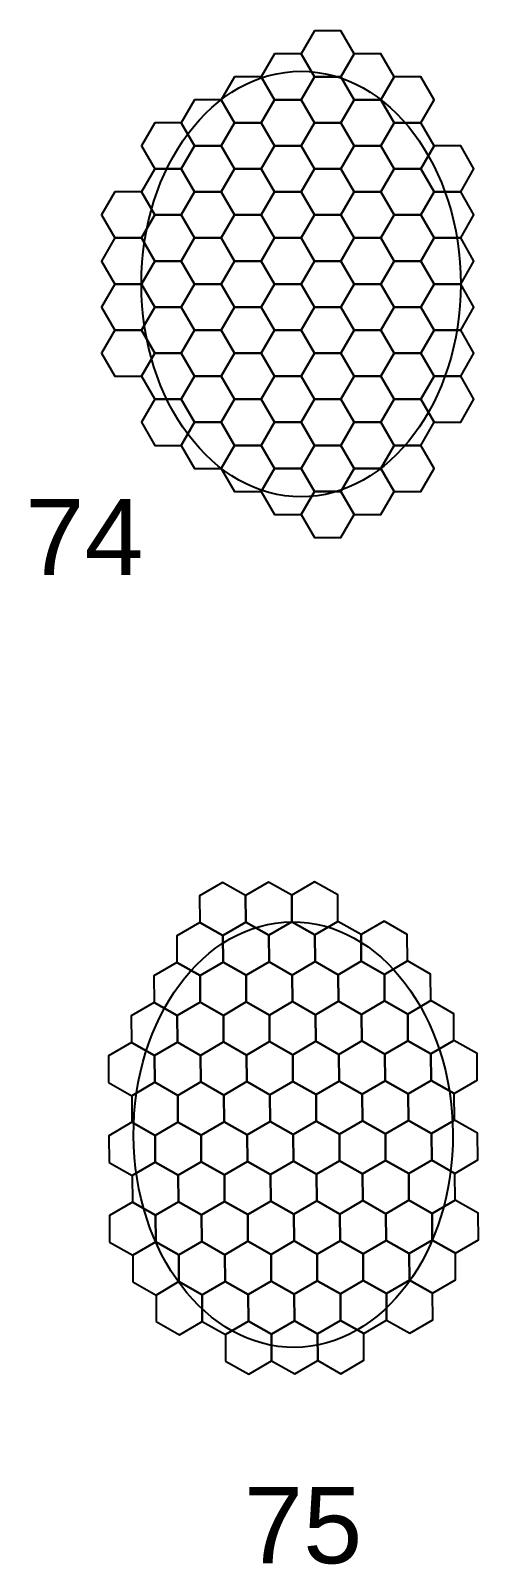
# Model space of a CAD drawing. Header units: millimetres. Extents: x 3015 to 4242, y 456 to 1532.
# Drawn here: x 3371.5 to 3413.6, y 1230.2 to 1374.3 of the extents above; entities that cross this region are included whole.
import ezdxf

# ---------------------------------------------------------------- set-up
doc = ezdxf.new("R2010")
doc.units = ezdxf.units.MM
doc.styles.get("Standard").update_dxf_attribs({"font": 'arial.ttf'})

msp = doc.modelspace()

# ---------------------------------------------------------------- linework, layer by layer
for points in [[(3398.19, 1374.31), (3396.94, 1372.15), (3398.19, 1369.98), (3400.69, 1369.98), (3401.94, 1372.15), (3400.69, 1374.31)], [(3394.44, 1372.15), (3393.19, 1369.98), (3394.44, 1367.82), (3396.94, 1367.82), (3398.19, 1369.98), (3396.94, 1372.15)], [(3401.94, 1372.15), (3400.69, 1369.98), (3401.94, 1367.82), (3404.44, 1367.82), (3405.69, 1369.98), (3404.44, 1372.15)], [(3390.69, 1369.98), (3389.44, 1367.82), (3390.69, 1365.65), (3393.19, 1365.65), (3394.44, 1367.82), (3393.19, 1369.98)], [(3398.19, 1369.98), (3396.94, 1367.82), (3398.19, 1365.65), (3400.69, 1365.65), (3401.94, 1367.82), (3400.69, 1369.98)], [(3405.69, 1369.98), (3404.44, 1367.82), (3405.69, 1365.65), (3408.19, 1365.65), (3409.44, 1367.82), (3408.19, 1369.98)], [(3386.94, 1367.82), (3385.69, 1365.65), (3386.94, 1363.49), (3389.44, 1363.49), (3390.69, 1365.65), (3389.44, 1367.82)], [(3394.44, 1367.82), (3393.19, 1365.65), (3394.44, 1363.49), (3396.94, 1363.49), (3398.19, 1365.65), (3396.94, 1367.82)], [(3401.94, 1367.82), (3400.69, 1365.65), (3401.94, 1363.49), (3404.44, 1363.49), (3405.69, 1365.65), (3404.44, 1367.82)], [(3383.19, 1365.65), (3381.94, 1363.49), (3383.19, 1361.32), (3385.69, 1361.32), (3386.94, 1363.49), (3385.69, 1365.65)], [(3390.69, 1365.65), (3389.44, 1363.49), (3390.69, 1361.32), (3393.19, 1361.32), (3394.44, 1363.49), (3393.19, 1365.65)], [(3398.19, 1365.65), (3396.94, 1363.49), (3398.19, 1361.32), (3400.69, 1361.32), (3401.94, 1363.49), (3400.69, 1365.65)], [(3405.69, 1365.65), (3404.44, 1363.49), (3405.69, 1361.32), (3408.19, 1361.32), (3409.44, 1363.49), (3408.19, 1365.65)], [(3386.94, 1363.49), (3385.69, 1361.32), (3386.94, 1359.16), (3389.44, 1359.16), (3390.69, 1361.32), (3389.44, 1363.49)], [(3394.44, 1363.49), (3393.19, 1361.32), (3394.44, 1359.16), (3396.94, 1359.16), (3398.19, 1361.32), (3396.94, 1363.49)], [(3401.94, 1363.49), (3400.69, 1361.32), (3401.94, 1359.16), (3404.44, 1359.16), (3405.69, 1361.32), (3404.44, 1363.49)], [(3409.44, 1363.49), (3408.19, 1361.32), (3409.44, 1359.16), (3411.94, 1359.16), (3413.19, 1361.32), (3411.94, 1363.49)], [(3383.19, 1361.32), (3381.94, 1359.16), (3383.19, 1356.99), (3385.69, 1356.99), (3386.94, 1359.16), (3385.69, 1361.32)], [(3390.69, 1361.32), (3389.44, 1359.16), (3390.69, 1356.99), (3393.19, 1356.99), (3394.44, 1359.16), (3393.19, 1361.32)], [(3398.19, 1361.32), (3396.94, 1359.16), (3398.19, 1356.99), (3400.69, 1356.99), (3401.94, 1359.16), (3400.69, 1361.32)], [(3405.69, 1361.32), (3404.44, 1359.16), (3405.69, 1356.99), (3408.19, 1356.99), (3409.44, 1359.16), (3408.19, 1361.32)], [(3379.44, 1359.16), (3378.19, 1356.99), (3379.44, 1354.83), (3381.94, 1354.83), (3383.19, 1356.99), (3381.94, 1359.16)], [(3386.94, 1359.16), (3385.69, 1356.99), (3386.94, 1354.83), (3389.44, 1354.83), (3390.69, 1356.99), (3389.44, 1359.16)], [(3394.44, 1359.16), (3393.19, 1356.99), (3394.44, 1354.83), (3396.94, 1354.83), (3398.19, 1356.99), (3396.94, 1359.16)], [(3401.94, 1359.16), (3400.69, 1356.99), (3401.94, 1354.83), (3404.44, 1354.83), (3405.69, 1356.99), (3404.44, 1359.16)], [(3409.44, 1359.16), (3408.19, 1356.99), (3409.44, 1354.83), (3411.94, 1354.83), (3413.19, 1356.99), (3411.94, 1359.16)], [(3383.19, 1356.99), (3381.94, 1354.83), (3383.19, 1352.66), (3385.69, 1352.66), (3386.94, 1354.83), (3385.69, 1356.99)], [(3390.69, 1356.99), (3389.44, 1354.83), (3390.69, 1352.66), (3393.19, 1352.66), (3394.44, 1354.83), (3393.19, 1356.99)], [(3398.19, 1356.99), (3396.94, 1354.83), (3398.19, 1352.66), (3400.69, 1352.66), (3401.94, 1354.83), (3400.69, 1356.99)], [(3405.69, 1356.99), (3404.44, 1354.83), (3405.69, 1352.66), (3408.19, 1352.66), (3409.44, 1354.83), (3408.19, 1356.99)], [(3379.44, 1354.83), (3378.19, 1352.66), (3379.44, 1350.5), (3381.94, 1350.5), (3383.19, 1352.66), (3381.94, 1354.83)], [(3386.94, 1354.83), (3385.69, 1352.66), (3386.94, 1350.5), (3389.44, 1350.5), (3390.69, 1352.66), (3389.44, 1354.83)], [(3394.44, 1354.83), (3393.19, 1352.66), (3394.44, 1350.5), (3396.94, 1350.5), (3398.19, 1352.66), (3396.94, 1354.83)], [(3401.94, 1354.83), (3400.69, 1352.66), (3401.94, 1350.5), (3404.44, 1350.5), (3405.69, 1352.66), (3404.44, 1354.83)], [(3409.44, 1354.83), (3408.19, 1352.66), (3409.44, 1350.5), (3411.94, 1350.5), (3413.19, 1352.66), (3411.94, 1354.83)], [(3383.19, 1352.66), (3381.94, 1350.5), (3383.19, 1348.33), (3385.69, 1348.33), (3386.94, 1350.5), (3385.69, 1352.66)], [(3390.69, 1352.66), (3389.44, 1350.5), (3390.69, 1348.33), (3393.19, 1348.33), (3394.44, 1350.5), (3393.19, 1352.66)], [(3398.19, 1352.66), (3396.94, 1350.5), (3398.19, 1348.33), (3400.69, 1348.33), (3401.94, 1350.5), (3400.69, 1352.66)], [(3405.69, 1352.66), (3404.44, 1350.5), (3405.69, 1348.33), (3408.19, 1348.33), (3409.44, 1350.5), (3408.19, 1352.66)], [(3379.44, 1350.5), (3378.19, 1348.33), (3379.44, 1346.17), (3381.94, 1346.17), (3383.19, 1348.33), (3381.94, 1350.5)], [(3386.94, 1350.5), (3385.69, 1348.33), (3386.94, 1346.17), (3389.44, 1346.17), (3390.69, 1348.33), (3389.44, 1350.5)], [(3394.44, 1350.5), (3393.19, 1348.33), (3394.44, 1346.17), (3396.94, 1346.17), (3398.19, 1348.33), (3396.94, 1350.5)], [(3401.94, 1350.5), (3400.69, 1348.33), (3401.94, 1346.17), (3404.44, 1346.17), (3405.69, 1348.33), (3404.44, 1350.5)], [(3409.44, 1350.5), (3408.19, 1348.33), (3409.44, 1346.17), (3411.94, 1346.17), (3413.19, 1348.33), (3411.94, 1350.5)], [(3383.19, 1348.33), (3381.94, 1346.17), (3383.19, 1344), (3385.69, 1344), (3386.94, 1346.17), (3385.69, 1348.33)], [(3390.69, 1348.33), (3389.44, 1346.17), (3390.69, 1344), (3393.19, 1344), (3394.44, 1346.17), (3393.19, 1348.33)], [(3398.19, 1348.33), (3396.94, 1346.17), (3398.19, 1344), (3400.69, 1344), (3401.94, 1346.17), (3400.69, 1348.33)], [(3405.69, 1348.33), (3404.44, 1346.17), (3405.69, 1344), (3408.19, 1344), (3409.44, 1346.17), (3408.19, 1348.33)], [(3379.44, 1346.17), (3378.19, 1344), (3379.44, 1341.84), (3381.94, 1341.84), (3383.19, 1344), (3381.94, 1346.17)], [(3386.94, 1346.17), (3385.69, 1344), (3386.94, 1341.84), (3389.44, 1341.84), (3390.69, 1344), (3389.44, 1346.17)], [(3394.44, 1346.17), (3393.19, 1344), (3394.44, 1341.84), (3396.94, 1341.84), (3398.19, 1344), (3396.94, 1346.17)], [(3401.94, 1346.17), (3400.69, 1344), (3401.94, 1341.84), (3404.44, 1341.84), (3405.69, 1344), (3404.44, 1346.17)], [(3409.44, 1346.17), (3408.19, 1344), (3409.44, 1341.84), (3411.94, 1341.84), (3413.19, 1344), (3411.94, 1346.17)], [(3383.19, 1344), (3381.94, 1341.84), (3383.19, 1339.67), (3385.69, 1339.67), (3386.94, 1341.84), (3385.69, 1344)], [(3390.69, 1344), (3389.44, 1341.84), (3390.69, 1339.67), (3393.19, 1339.67), (3394.44, 1341.84), (3393.19, 1344)], [(3398.19, 1344), (3396.94, 1341.84), (3398.19, 1339.67), (3400.69, 1339.67), (3401.94, 1341.84), (3400.69, 1344)], [(3405.69, 1344), (3404.44, 1341.84), (3405.69, 1339.67), (3408.19, 1339.67), (3409.44, 1341.84), (3408.19, 1344)], [(3386.94, 1341.84), (3385.69, 1339.67), (3386.94, 1337.51), (3389.44, 1337.51), (3390.69, 1339.67), (3389.44, 1341.84)], [(3394.44, 1341.84), (3393.19, 1339.67), (3394.44, 1337.51), (3396.94, 1337.51), (3398.19, 1339.67), (3396.94, 1341.84)], [(3401.94, 1341.84), (3400.69, 1339.67), (3401.94, 1337.51), (3404.44, 1337.51), (3405.69, 1339.67), (3404.44, 1341.84)], [(3409.44, 1341.84), (3408.19, 1339.67), (3409.44, 1337.51), (3411.94, 1337.51), (3413.19, 1339.67), (3411.94, 1341.84)], [(3383.19, 1339.67), (3381.94, 1337.51), (3383.19, 1335.34), (3385.69, 1335.34), (3386.94, 1337.51), (3385.69, 1339.67)], [(3390.69, 1339.67), (3389.44, 1337.51), (3390.69, 1335.34), (3393.19, 1335.34), (3394.44, 1337.51), (3393.19, 1339.67)], [(3398.19, 1339.67), (3396.94, 1337.51), (3398.19, 1335.34), (3400.69, 1335.34), (3401.94, 1337.51), (3400.69, 1339.67)], [(3405.69, 1339.67), (3404.44, 1337.51), (3405.69, 1335.34), (3408.19, 1335.34), (3409.44, 1337.51), (3408.19, 1339.67)], [(3386.94, 1337.51), (3385.69, 1335.34), (3386.94, 1333.18), (3389.44, 1333.18), (3390.69, 1335.34), (3389.44, 1337.51)], [(3394.44, 1337.51), (3393.19, 1335.34), (3394.44, 1333.18), (3396.94, 1333.18), (3398.19, 1335.34), (3396.94, 1337.51)], [(3401.94, 1337.51), (3400.69, 1335.34), (3401.94, 1333.18), (3404.44, 1333.18), (3405.69, 1335.34), (3404.44, 1337.51)], [(3390.69, 1335.34), (3389.44, 1333.18), (3390.69, 1331.01), (3393.19, 1331.01), (3394.44, 1333.18), (3393.19, 1335.34)], [(3398.19, 1335.34), (3396.94, 1333.18), (3398.19, 1331.01), (3400.69, 1331.01), (3401.94, 1333.18), (3400.69, 1335.34)], [(3405.69, 1335.34), (3404.44, 1333.18), (3405.69, 1331.01), (3408.19, 1331.01), (3409.44, 1333.18), (3408.19, 1335.34)], [(3394.44, 1333.18), (3393.19, 1331.01), (3394.44, 1328.85), (3396.94, 1328.85), (3398.19, 1331.01), (3396.94, 1333.18)], [(3401.94, 1333.18), (3400.69, 1331.01), (3401.94, 1328.85), (3404.44, 1328.85), (3405.69, 1331.01), (3404.44, 1333.18)], [(3398.19, 1331.01), (3396.94, 1328.85), (3398.19, 1326.68), (3400.69, 1326.68), (3401.94, 1328.85), (3400.69, 1331.01)], [(3387.42, 1290.51), (3389.59, 1289.27), (3391.75, 1290.54), (3391.73, 1293.04), (3389.56, 1294.27), (3387.4, 1293.01)], [(3391.75, 1290.54), (3393.92, 1289.3), (3396.08, 1290.56), (3396.06, 1293.06), (3393.89, 1294.3), (3391.73, 1293.04)], [(3396.08, 1290.56), (3398.25, 1289.33), (3400.41, 1290.59), (3400.39, 1293.09), (3398.22, 1294.33), (3396.06, 1293.06)], [(3385.28, 1286.74), (3387.45, 1285.51), (3389.61, 1286.77), (3389.59, 1289.27), (3387.42, 1290.51), (3385.26, 1289.24)], [(3389.61, 1286.77), (3391.78, 1285.54), (3393.94, 1286.8), (3393.92, 1289.3), (3391.75, 1290.54), (3389.59, 1289.27)], [(3393.94, 1286.8), (3396.11, 1285.56), (3398.27, 1286.83), (3398.25, 1289.33), (3396.08, 1290.56), (3393.92, 1289.3)], [(3398.27, 1286.83), (3400.44, 1285.59), (3402.6, 1286.86), (3402.58, 1289.36), (3400.41, 1290.59), (3398.25, 1289.33)], [(3402.6, 1286.86), (3404.77, 1285.62), (3406.93, 1286.88), (3406.91, 1289.38), (3404.74, 1290.62), (3402.58, 1289.36)], [(3383.14, 1282.98), (3385.31, 1281.74), (3387.47, 1283.01), (3387.45, 1285.51), (3385.28, 1286.74), (3383.12, 1285.48)], [(3387.47, 1283.01), (3389.64, 1281.77), (3391.8, 1283.04), (3391.78, 1285.54), (3389.61, 1286.77), (3387.45, 1285.51)], [(3391.8, 1283.04), (3393.97, 1281.8), (3396.13, 1283.06), (3396.11, 1285.56), (3393.94, 1286.8), (3391.78, 1285.54)], [(3396.13, 1283.06), (3398.3, 1281.83), (3400.46, 1283.09), (3400.44, 1285.59), (3398.27, 1286.83), (3396.11, 1285.56)], [(3400.46, 1283.09), (3402.63, 1281.86), (3404.79, 1283.12), (3404.77, 1285.62), (3402.6, 1286.86), (3400.44, 1285.59)], [(3404.79, 1283.12), (3406.96, 1281.88), (3409.12, 1283.15), (3409.1, 1285.65), (3406.93, 1286.88), (3404.77, 1285.62)], [(3381, 1279.22), (3383.17, 1277.98), (3385.33, 1279.24), (3385.31, 1281.74), (3383.14, 1282.98), (3380.98, 1281.72)], [(3385.33, 1279.24), (3387.5, 1278.01), (3389.66, 1279.27), (3389.64, 1281.77), (3387.47, 1283.01), (3385.31, 1281.74)], [(3389.66, 1279.27), (3391.83, 1278.04), (3393.99, 1279.3), (3393.97, 1281.8), (3391.8, 1283.04), (3389.64, 1281.77)], [(3393.99, 1279.3), (3396.16, 1278.06), (3398.32, 1279.33), (3398.3, 1281.83), (3396.13, 1283.06), (3393.97, 1281.8)], [(3398.32, 1279.33), (3400.49, 1278.09), (3402.65, 1279.36), (3402.63, 1281.86), (3400.46, 1283.09), (3398.3, 1281.83)], [(3402.65, 1279.36), (3404.82, 1278.12), (3406.98, 1279.38), (3406.96, 1281.88), (3404.79, 1283.12), (3402.63, 1281.86)], [(3406.98, 1279.38), (3409.15, 1278.15), (3411.31, 1279.41), (3411.29, 1281.91), (3409.12, 1283.15), (3406.96, 1281.88)], [(3378.86, 1275.45), (3381.03, 1274.22), (3383.19, 1275.48), (3383.17, 1277.98), (3381, 1279.22), (3378.84, 1277.95)], [(3383.19, 1275.48), (3385.36, 1274.24), (3387.52, 1275.51), (3387.5, 1278.01), (3385.33, 1279.24), (3383.17, 1277.98)], [(3387.52, 1275.51), (3389.69, 1274.27), (3391.85, 1275.54), (3391.83, 1278.04), (3389.66, 1279.27), (3387.5, 1278.01)], [(3391.85, 1275.54), (3394.02, 1274.3), (3396.18, 1275.56), (3396.16, 1278.06), (3393.99, 1279.3), (3391.83, 1278.04)], [(3396.18, 1275.56), (3398.35, 1274.33), (3400.51, 1275.59), (3400.49, 1278.09), (3398.32, 1279.33), (3396.16, 1278.06)], [(3400.51, 1275.59), (3402.68, 1274.36), (3404.84, 1275.62), (3404.82, 1278.12), (3402.65, 1279.36), (3400.49, 1278.09)], [(3404.84, 1275.62), (3407.01, 1274.38), (3409.17, 1275.65), (3409.15, 1278.15), (3406.98, 1279.38), (3404.82, 1278.12)], [(3409.17, 1275.65), (3411.34, 1274.41), (3413.5, 1275.68), (3413.48, 1278.18), (3411.31, 1279.41), (3409.15, 1278.15)], [(3407.03, 1271.88), (3409.2, 1270.65), (3411.36, 1271.91), (3411.34, 1274.41), (3409.17, 1275.65), (3407.01, 1274.38)], [(3381.05, 1271.72), (3383.22, 1270.48), (3385.38, 1271.74), (3385.36, 1274.24), (3383.19, 1275.48), (3381.03, 1274.22)], [(3385.38, 1271.74), (3387.55, 1270.51), (3389.71, 1271.77), (3389.69, 1274.27), (3387.52, 1275.51), (3385.36, 1274.24)], [(3389.71, 1271.77), (3391.88, 1270.54), (3394.04, 1271.8), (3394.02, 1274.3), (3391.85, 1275.54), (3389.69, 1274.27)], [(3394.04, 1271.8), (3396.21, 1270.56), (3398.37, 1271.83), (3398.35, 1274.33), (3396.18, 1275.56), (3394.02, 1274.3)], [(3398.37, 1271.83), (3400.54, 1270.59), (3402.7, 1271.86), (3402.68, 1274.36), (3400.51, 1275.59), (3398.35, 1274.33)], [(3402.7, 1271.86), (3404.87, 1270.62), (3407.03, 1271.88), (3407.01, 1274.38), (3404.84, 1275.62), (3402.68, 1274.36)], [(3378.91, 1267.95), (3381.08, 1266.72), (3383.24, 1267.98), (3383.22, 1270.48), (3381.05, 1271.72), (3378.89, 1270.45)], [(3383.24, 1267.98), (3385.41, 1266.74), (3387.57, 1268.01), (3387.55, 1270.51), (3385.38, 1271.74), (3383.22, 1270.48)], [(3387.57, 1268.01), (3389.74, 1266.77), (3391.9, 1268.04), (3391.88, 1270.54), (3389.71, 1271.77), (3387.55, 1270.51)], [(3391.9, 1268.04), (3394.07, 1266.8), (3396.23, 1268.06), (3396.21, 1270.56), (3394.04, 1271.8), (3391.88, 1270.54)], [(3396.23, 1268.06), (3398.4, 1266.83), (3400.56, 1268.09), (3400.54, 1270.59), (3398.37, 1271.83), (3396.21, 1270.56)], [(3400.56, 1268.09), (3402.73, 1266.86), (3404.89, 1268.12), (3404.87, 1270.62), (3402.7, 1271.86), (3400.54, 1270.59)], [(3404.89, 1268.12), (3407.06, 1266.89), (3409.22, 1268.15), (3409.2, 1270.65), (3407.03, 1271.88), (3404.87, 1270.62)], [(3409.22, 1268.15), (3411.39, 1266.91), (3413.55, 1268.18), (3413.53, 1270.68), (3411.36, 1271.91), (3409.2, 1270.65)], [(3381.1, 1264.22), (3383.27, 1262.98), (3385.43, 1264.24), (3385.41, 1266.74), (3383.24, 1267.98), (3381.08, 1266.72)], [(3385.43, 1264.24), (3387.6, 1263.01), (3389.76, 1264.27), (3389.74, 1266.77), (3387.57, 1268.01), (3385.41, 1266.74)], [(3389.76, 1264.27), (3391.93, 1263.04), (3394.09, 1264.3), (3394.07, 1266.8), (3391.9, 1268.04), (3389.74, 1266.77)], [(3394.09, 1264.3), (3396.26, 1263.07), (3398.42, 1264.33), (3398.4, 1266.83), (3396.23, 1268.06), (3394.07, 1266.8)], [(3398.42, 1264.33), (3400.59, 1263.09), (3402.75, 1264.36), (3402.73, 1266.86), (3400.56, 1268.09), (3398.4, 1266.83)], [(3402.75, 1264.36), (3404.92, 1263.12), (3407.08, 1264.39), (3407.06, 1266.89), (3404.89, 1268.12), (3402.73, 1266.86)], [(3407.08, 1264.39), (3409.25, 1263.15), (3411.41, 1264.41), (3411.39, 1266.91), (3409.22, 1268.15), (3407.06, 1266.89)], [(3378.96, 1260.45), (3381.13, 1259.22), (3383.29, 1260.48), (3383.27, 1262.98), (3381.1, 1264.22), (3378.94, 1262.95)], [(3383.29, 1260.48), (3385.46, 1259.25), (3387.62, 1260.51), (3387.6, 1263.01), (3385.43, 1264.24), (3383.27, 1262.98)], [(3387.62, 1260.51), (3389.79, 1259.27), (3391.95, 1260.54), (3391.93, 1263.04), (3389.76, 1264.27), (3387.6, 1263.01)], [(3391.95, 1260.54), (3394.12, 1259.3), (3396.28, 1260.57), (3396.26, 1263.07), (3394.09, 1264.3), (3391.93, 1263.04)], [(3396.28, 1260.57), (3398.45, 1259.33), (3400.61, 1260.59), (3400.59, 1263.09), (3398.42, 1264.33), (3396.26, 1263.07)], [(3400.61, 1260.59), (3402.78, 1259.36), (3404.94, 1260.62), (3404.92, 1263.12), (3402.75, 1264.36), (3400.59, 1263.09)], [(3404.94, 1260.62), (3407.11, 1259.39), (3409.27, 1260.65), (3409.25, 1263.15), (3407.08, 1264.39), (3404.92, 1263.12)], [(3409.27, 1260.65), (3411.44, 1259.41), (3413.6, 1260.68), (3413.58, 1263.18), (3411.41, 1264.41), (3409.25, 1263.15)], [(3381.14, 1256.72), (3383.32, 1255.48), (3385.47, 1256.75), (3385.46, 1259.25), (3383.29, 1260.48), (3381.13, 1259.22)], [(3385.47, 1256.75), (3387.65, 1255.51), (3389.8, 1256.77), (3389.79, 1259.27), (3387.62, 1260.51), (3385.46, 1259.25)], [(3389.8, 1256.77), (3391.98, 1255.54), (3394.13, 1256.8), (3394.12, 1259.3), (3391.95, 1260.54), (3389.79, 1259.27)], [(3394.13, 1256.8), (3396.31, 1255.57), (3398.46, 1256.83), (3398.45, 1259.33), (3396.28, 1260.57), (3394.12, 1259.3)], [(3398.46, 1256.83), (3400.64, 1255.59), (3402.79, 1256.86), (3402.78, 1259.36), (3400.61, 1260.59), (3398.45, 1259.33)], [(3402.79, 1256.86), (3404.97, 1255.62), (3407.12, 1256.89), (3407.11, 1259.39), (3404.94, 1260.62), (3402.78, 1259.36)], [(3407.12, 1256.89), (3409.3, 1255.65), (3411.45, 1256.91), (3411.44, 1259.41), (3409.27, 1260.65), (3407.11, 1259.39)], [(3383.33, 1252.98), (3385.51, 1251.75), (3387.66, 1253.01), (3387.65, 1255.51), (3385.47, 1256.75), (3383.32, 1255.48)], [(3387.66, 1253.01), (3389.84, 1251.77), (3391.99, 1253.04), (3391.98, 1255.54), (3389.8, 1256.77), (3387.65, 1255.51)], [(3391.99, 1253.04), (3394.17, 1251.8), (3396.32, 1253.07), (3396.31, 1255.57), (3394.13, 1256.8), (3391.98, 1255.54)], [(3396.32, 1253.07), (3398.5, 1251.83), (3400.65, 1253.09), (3400.64, 1255.59), (3398.46, 1256.83), (3396.31, 1255.57)], [(3400.65, 1253.09), (3402.83, 1251.86), (3404.98, 1253.12), (3404.97, 1255.62), (3402.79, 1256.86), (3400.64, 1255.59)], [(3404.98, 1253.12), (3407.16, 1251.89), (3409.31, 1253.15), (3409.3, 1255.65), (3407.12, 1256.89), (3404.97, 1255.62)], [(3389.85, 1249.27), (3392.03, 1248.04), (3394.18, 1249.3), (3394.17, 1251.8), (3391.99, 1253.04), (3389.84, 1251.77)], [(3394.18, 1249.3), (3396.36, 1248.07), (3398.51, 1249.33), (3398.5, 1251.83), (3396.32, 1253.07), (3394.17, 1251.8)], [(3398.51, 1249.33), (3400.69, 1248.09), (3402.84, 1249.36), (3402.83, 1251.86), (3400.65, 1253.09), (3398.5, 1251.83)]]:
    msp.add_lwpolyline(points, close=True)
for centre, major_axis in [((3396.94, 1350.5), (0, 20)), ((3396.21, 1270.56), (-0.13, 20))]:
    msp.add_ellipse(centre, major_axis=major_axis, ratio=0.75)

# ---------------------------------------------------------------- texts
for s, p in [('74', (3371.03, 1323.14)), ('75', (3391.58, 1230.27))]:
    msp.add_text(s, height=7.155).set_placement(p)

doc.saveas('drawing.dxf')
